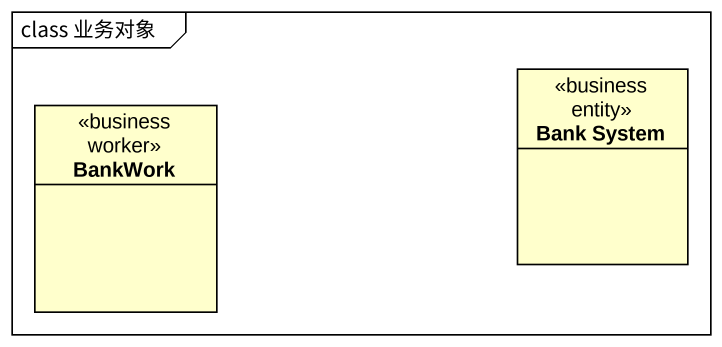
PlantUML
@startuml
mainframe class 业务对象
hide circle
hide empty members
class "Bank System" as Bank_System <<business entity>>
class BankWork <<business worker>>
@enduml
